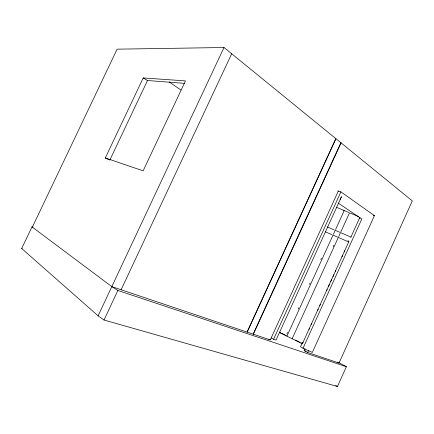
<?xml version="1.0" encoding="UTF-8"?>
<svg xmlns="http://www.w3.org/2000/svg" width="434" height="434" viewBox="0 0 434 434"><rect width="100%" height="100%" fill="white"/><g stroke="black" fill="none" stroke-linecap="round" stroke-linejoin="round"><path stroke-width="0.65" d="M334.175 229.901L327.334 226.933M335.591 229.483L344.222 210.544L348.757 212.448M337.533 237.1L333.014 235.119L286.917 336.171M338.732 236.525L340.511 232.602L350.905 237.078M339.724 232.288L335.2 230.318L333.426 234.23M340.902 231.74L349.544 212.779L358.744 216.637M350.829 237.382L351.225 236.497M304.988 348.724L304.147 350.569L307.652 352.5L339.014 363.052L412.3 200.893L335.943 138.717L247.179 332.151L111.815 286.624L31.991 226.879L21.7 248.487L98.111 315.838L104.024 320.015L337.451 386.488L346.381 366.708L338.656 362.52M337.788 190.9L340.907 191.882L374.434 215.633L312.328 352.435L303.03 348.236L361.772 219.061L338.064 202.933M286.955 333.686L287.536 332.433M298.229 308.997L298.793 307.76M309.485 284.324L310.05 283.093M320.802 259.489L321.361 258.263M333.312 246.577L333.871 245.351M292.142 338.737L338.314 237.414L348.703 241.933M302.476 342.453L300.512 346.766L303.442 348.377M279.29 332.422L302.373 343.771L348.708 241.917M351.301 236.215L359.97 217.152M302.373 343.771L303.078 342.339M308.948 329.439L309.507 328.207M311.183 324.524L311.742 323.292M317.612 310.391L318.171 309.165M319.847 305.476L320.411 304.25M326.558 290.731L327.117 289.505M328.516 286.429L329.352 284.59M330.751 281.514L331.587 279.675M332.986 276.599L333.822 274.76M335.222 271.684L335.78 270.458M341.927 256.939L342.491 255.713M344.167 252.024L344.726 250.798M359.292 218.769L359.851 217.548M307.652 352.5L308.487 350.656M335.509 139.292L247.044 332.075L270.274 339.936L338.325 191.069M271.266 337.983L273.561 339.269L340.907 191.882M253.141 334.126L340.847 142.797M253.337 334.24L341.07 142.851M98.111 315.838L224.004 47.512L335.943 138.717M104.024 320.015L117.874 290.46L111.815 286.624M121.129 289.76L231.685 53.767M105.321 157.938L143.209 77.941L185.475 80.892L143.133 170.844L105.321 157.938L108.674 159.614M109.786 160.173L147.484 80.523L184.656 83.361M32.36 227.15L117.126 49.172L224.004 47.512M340.039 199.51L341.504 196.694L276.008 340.099L273.561 339.269M373.224 215.231L374.434 215.633M117.874 290.46L346.381 366.708M304.147 350.569L306.057 351.214M336.334 207.24L343.191 210.116M343.185 210.143L344.216 210.577M347.84 240.734L349.061 241.261M325.153 231.713L331.988 234.696M279.545 332.281L286.131 335.515M295.332 340.034L300.127 342.393M302.52 343.571L301.321 342.979L302.509 343.652M337.234 362.081L339.014 363.052M268.749 339.073L270.274 339.936M335.699 385.479L337.451 386.488M143.209 77.941L147.484 80.523M31.991 226.879L32.366 227.101M21.7 248.487L22.063 248.731M169.211 81.945L180.924 90.022"/></g></svg>
